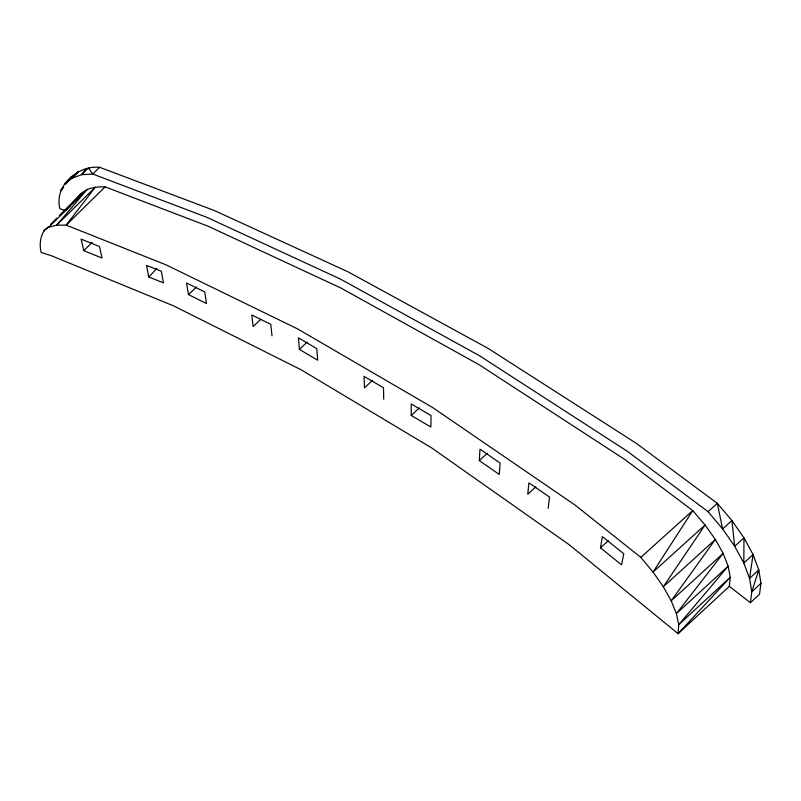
<?xml version="1.0" encoding="UTF-8"?>
<svg xmlns="http://www.w3.org/2000/svg" width="801" height="801" viewBox="0 0 801 801"><rect width="100%" height="100%" fill="white"/><g stroke="black" fill="none" stroke-linecap="round" stroke-linejoin="round"><path stroke-width="1.2" d="M411.223 415.459L411.223 403.954L431.058 415.549L430.868 427.033L411.223 415.459L419.384 407.849M479.308 460.585L479.969 449.161L500.104 463.038L499.243 474.432L479.308 460.585L487.198 453.336M48.721 227.194L56.561 225.221L87.349 189.316L48.721 227.194L44.516 229.917C40.29 236.615 39.189 244.796 41.161 252.435L51.204 255.659L173.427 305.802L301.196 369.822L431.839 448.029L569.201 544.71L678.107 633.681L729.331 586.362L730.242 577.301L728.169 566.167L723.133 553.381L715.333 539.473L705.06 525.005L692.765 510.577L625.611 460.034L479.168 364.755L340.926 288.04L208.13 226.232L105.091 186.863C96.791 186.623 87.81 187.524 81.402 193.351L59.464 215.449M548.184 508.375L549.546 497.071L528.91 482.873L527.759 494.217L535.869 486.848M729.331 586.362L750.407 602.702L751.769 591.799L758.787 569.912L753.07 554.552L743.979 537.851L731.894 520.54L717.336 503.348L636.204 443.273L487.919 348.285L348.115 271.869L214.298 210.503L99.684 167.319C77.777 165.096 53.827 185.982 59.955 208.771L64.731 210.273M760.95 583.328L751.769 591.799L749.566 578.392L758.787 569.912L760.95 583.328L759.528 594.252L750.407 602.702M600.45 547.814L602.392 536.63L623.769 553.731L621.586 564.865L600.45 547.814L608.319 540.725M68.846 180.886L71.469 176.811L65.672 184.22M79.459 196.265L81.402 193.351L72.16 203.464M86.077 168.751L81.522 174.678L72.24 178.122L65.101 183.579L78.768 171.374L72.24 178.122M63.499 186.993L60.596 190.698L63.74 187.314M66.273 209.902L70.478 205.306M148.746 277.006L146.513 265.431L161.331 271.239L163.444 282.813L148.746 277.006L156.946 268.385M83.835 250.673L81.111 239.119L99.474 246.508L102.067 258.072L83.835 250.673L92.105 242.323M43.675 231.359L48.06 226.943M50.693 224.29L56.831 218.102M105.091 186.863L66.203 225.111L56.561 225.221L95.339 187.164L66.203 225.111L166.137 264.881L297.762 328.981L432.55 407.479L574.938 504.97L640.82 557.366L653.045 572.084L663.308 586.763L671.198 600.81L676.394 613.646L678.717 624.74L678.107 633.681L730.242 577.301L678.717 624.74L728.169 566.167L676.394 613.646L723.133 553.381L671.198 600.81L715.333 539.473L663.308 586.763L705.06 525.005L653.045 572.084L692.765 510.577L640.82 557.366M99.684 167.319L92.776 174.027L81.522 174.678L88.41 168.01L92.776 174.027L206.848 217.311L340.455 279.088L479.649 355.824L627.213 451.213L708.074 511.679L722.622 528.94L734.697 546.302L743.809 563.023L749.566 578.392L753.07 554.552L743.809 563.023L743.979 537.851L734.697 546.302L731.894 520.54L722.622 528.94L717.336 503.348L708.074 511.679M299.434 349.416L298.433 337.842L316.806 348.625L317.647 360.2L299.434 349.416L307.083 342.057M372.435 380.375L364.485 387.884L364.055 376.35L383.479 387.724L383.729 399.248M260.786 319.379L253.156 326.558L251.764 314.983L270.778 324.295L272.01 335.869M188.455 294.598L186.533 283.013L204.736 291.934L206.508 303.519L188.455 294.598L196.585 287.018"/></g></svg>
